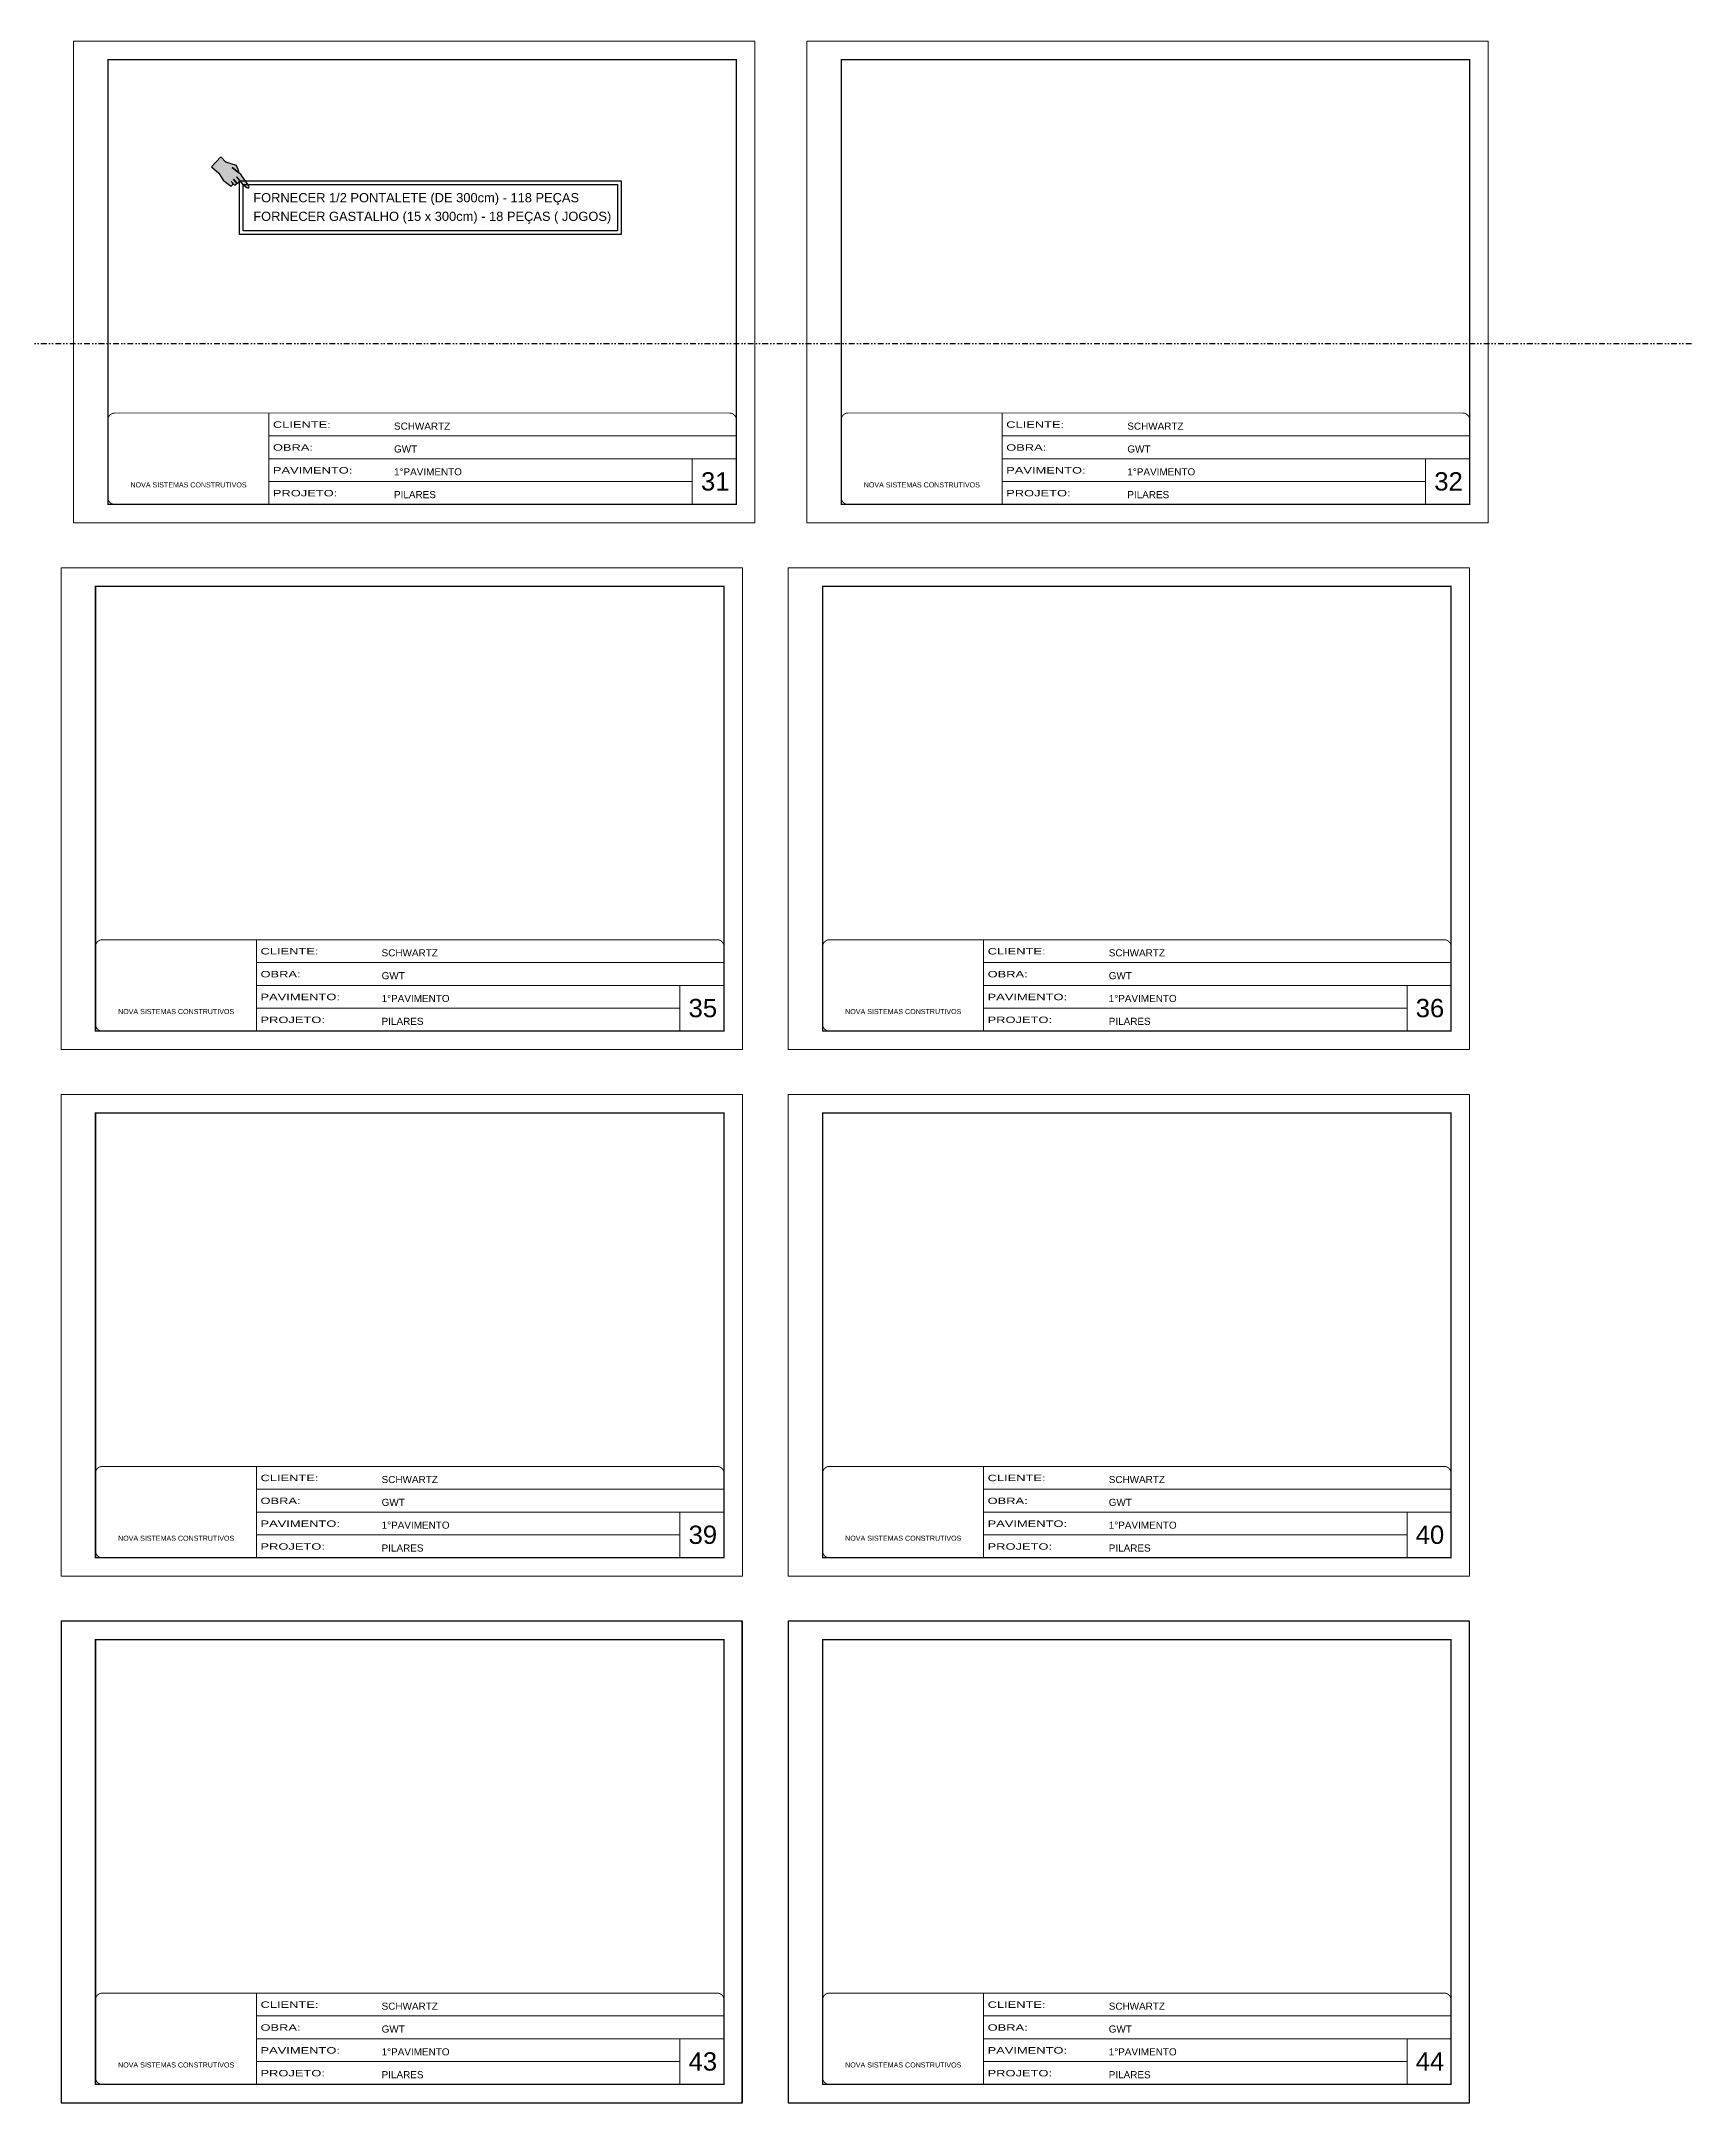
# Model space of a CAD drawing. Extents: x 13770 to 23315, y 867 to 16997.
# Drawn here: x 17513 to 21113, y 4313 to 8808 of the extents above; entities that cross this region are included whole.
import ezdxf

# ---------------------------------------------------------------- set-up
doc = ezdxf.new("R2010")
doc.units = 0
for name, pattern in [('CONTINUO', [0]), ('DASHED', [0.75, 0.5, -0.25]), ('DIVIDE2', [0.625, 0.25, -0.125, 0, -0.125, 0, -0.125])]:
    doc.linetypes.add(name, pattern=pattern)
for name, color, linetype, lineweight in [('CARIMBO', 255, 'Continuous', 9), ('Folhas', 255, 'Continuous', 9), ('SARRAFO DE PRESSAO', 251, 'DASHED', 9)]:
    doc.layers.add(name, color=color, linetype=linetype, lineweight=lineweight)
doc.layers.add('Laje_Perimetro', color=7, linetype='Continuous', plot=False)
for name, color, linetype in [('Nível', 160, 'Continuous'), ('REGUA-80', 111, 'Continuous'), ('va165-sec', 5, 'DASHED')]:
    doc.layers.add(name, color=color, linetype=linetype)
doc.styles.add('ARIAL', font='arial.ttf')
doc.styles.add('Tecnologia', font='')
doc.styles.get('Tecnologia').set_extended_font_data('Forgotten Futurist')

# ---------------------------------------------------------------- blocks, each defined once
blk = doc.blocks.new('9999999999')
at = {"color": 30, "linetype": 'CONTINUO'}
for p, q in [((98564.6, 34230.2), (98564.6, 34429.4)), ((98564.6, 34379.6), (99584, 34379.6)), ((98564.6, 34329.8), (99488, 34329.8)), ((99584, 34329.8), (99488, 34329.8)), ((99488, 34329.8), (99488, 34230.2)), ((98564.6, 34280), (99488, 34280))]:
    blk.add_line(p, q, dxfattribs=at)
at = {"color": 30, "linetype": 'CONTINUO', "const_width": 2}
blk.add_lwpolyline([(99584, 34230.2), (99584, 34414.4, 0.414214), (99569, 34429.4), (98229, 34429.4, 0.414214), (98214, 34414.4), (98214, 34245.2, 0.414214), (98229, 34230.2), (99584, 34230.2)], format="xyb", dxfattribs=at)
at = {"layer": 'Folhas'}
blk.add_lwpolyline([(98139, 34190.2), (99624, 34190.2), (99624, 35240.2), (98139, 35240.2)], close=True, dxfattribs=at)
at = {"layer": 'Folhas', "color": 30, "const_width": 3}
blk.add_lwpolyline([(98214, 34230.2), (99584, 34230.2), (99584, 35200.2), (98214, 35200.2)], close=True, dxfattribs=at)
at = {"color": 7, "linetype": 'Continuous', "ltscale": 5, "style": 'ARIAL'}
for s, height, p in [('SCHWARTZ', 15.48, (98837.7, 34393.1)), ('GWT', 15.48, (98837.7, 34343.3)), ('1°PAVIMENTO', 15.483, (98837.7, 34293.5)), ('NOVA SISTEMAS CONSTRUTIVOS', 11.059, (98263.2, 34267.2)), ('PILARES', 15.48, (98837.7, 34243.7))]:
    blk.add_text(s, height=height, dxfattribs=at).set_placement(p)
at = {"layer": 'Folhas', "color": 7, "style": 'Tecnologia', "width": 1.5}
for s, p in [('CLIENTE:', (98573.7, 34397.2)), ('OBRA:', (98573.7, 34347.3)), ('PAVIMENTO:', (98573.7, 34297.5)), ('PROJETO:', (98573.7, 34247.7))]:
    blk.add_text(s, height=14, dxfattribs=at).set_placement(p)
blk = doc.blocks.new('INDICADOR')
at = {"layer": 'va165-sec', "ltscale": 100}
blk.add_hatch(color=61, dxfattribs=at).paths.add_polyline_path([(-59.7, -24.5), (-37.5, -24.3), (-35.4, -22.8), (-34.7, -18.5), (-36.9, -15.9), (-32.1, -16.5), (-29.9, -15.1), (-29.3, -11.2), (-31.5, -8.9), (-29.5, -9.3), (-27.5, -7.7), (-26.6, -3.4), (-28.9, -0.4), (-18.5, -2.8), (-3.7, -3.1), (-0.7, -1.9), (0, 0), (-1.3, 2.8), (-2.9, 3.5), (-33.7, 13.2), (-42.6, 13.1), (-44, 16), (-56.7, 23.9), (-82.1, 13.8), (-99.5, 16.7), (-102.1, -17), (-79.1, -17.5)])
at = {"layer": 'REGUA-80', "color": 1}
blk.add_lwpolyline([(-102.1, -17), (-79.1, -17.5), (-59.7, -24.5), (-37.5, -24.3), (-35.4, -22.8), (-34.7, -18.5), (-36.9, -15.9), (-43.1, -15.1), (-32.1, -16.5), (-29.9, -15.1), (-29.3, -11.2), (-31.5, -8.9), (-41.5, -7), (-29.5, -9.3), (-27.5, -7.7), (-26.6, -3.4), (-28.9, -0.4), (-39.8, 2.2), (-18.5, -2.8), (-3.7, -3.1), (-0.7, -1.9), (0, 0), (-1.3, 2.8), (-2.9, 3.5), (-33.7, 13.2), (-42.6, 13.1), (-61.9, 12.9), (-42.6, 13.1), (-44, 16), (-56.7, 23.9), (-82.1, 13.8), (-99.5, 16.7), (-102.1, -17)], dxfattribs=at)
blk = doc.blocks.new('DEDADA')
at = {"linetype": 'Continuous', "ltscale": 100, "xscale": 0.5000000000004939, "yscale": 0.5000000000004939, "zscale": 0.5000000000004939, "rotation": 321.5463332659798}
blk.add_blockref('INDICADOR', (63.1, 17), dxfattribs=at)

msp = doc.modelspace()

# ---------------------------------------------------------------- linework, layer by layer
at = {"color": 1}
for points in [[(17945.12, 8504.19), (18777.04, 8504.19), (18777.04, 8386.93), (17945.12, 8386.93)], [(17952.94, 8496.37), (18769.22, 8496.37), (18769.22, 8394.75), (17952.94, 8394.75)]]:
    msp.add_lwpolyline(points, close=True, dxfattribs=at)
at = {"layer": 'Laje_Perimetro'}
for points in [[(19041, 5362.77), (17556, 5362.77), (17556, 4312.77), (19041, 4312.77)], [(20626, 5362.77), (19141, 5362.77), (19141, 4312.77), (20626, 4312.77)]]:
    msp.add_lwpolyline(points, close=True, dxfattribs=at)
at = {"layer": 'Nível', "color": 4, "linetype": 'DIVIDE2', "ltscale": 50}
msp.add_line((13769.54, 8149.58), (21112.79, 8149.58), dxfattribs=at)

# ---------------------------------------------------------------- block references
at = {"lineweight": 5, "xscale": 1.791027142672635, "yscale": 1.791027142672635, "zscale": 0.5970090475575454}
msp.add_blockref('DEDADA', (17852.03, 8458.91), dxfattribs=at)
at = {"layer": 'SARRAFO DE PRESSAO', "color": 6, "linetype": 'ByBlock'}
for p in [(-80555.98, -26431.71), (-78957.48, -26431.71), (-80582.98, -27580.29), (-78997.98, -27580.29), (-80582.98, -28728.86), (-78997.98, -28728.86), (-80582.98, -29877.44), (-78997.98, -29877.44)]:
    msp.add_blockref('9999999999', p, dxfattribs=at)

# ---------------------------------------------------------------- texts
at = {"layer": 'CARIMBO', "color": 1, "style": 'ARIAL'}
for s, p in [('FORNECER 1/2 PONTALETE (DE 300cm) - 118 PEÇAS', (17974.95, 8457.25)), ('FORNECER GASTALHO (15 x 300cm) - 18 PEÇAS ( JOGOS)', (17974.95, 8416.68))]:
    msp.add_text(s, height=20.0648, dxfattribs=at).set_placement(p)
at = {"layer": 'CARIMBO', "style": 'ARIAL'}
for s, p in [('31', (18950.86, 7828.64)), ('32', (20549.36, 7828.64)), ('35', (18923.86, 6680.06)), ('36', (20508.86, 6680.06)), ('39', (18923.86, 5531.49)), ('40', (20508.86, 5531.49)), ('43', (18923.86, 4382.91)), ('44', (20508.86, 4382.91))]:
    msp.add_text(s, height=40, dxfattribs=at).set_placement(p)

doc.saveas('drawing.dxf')
